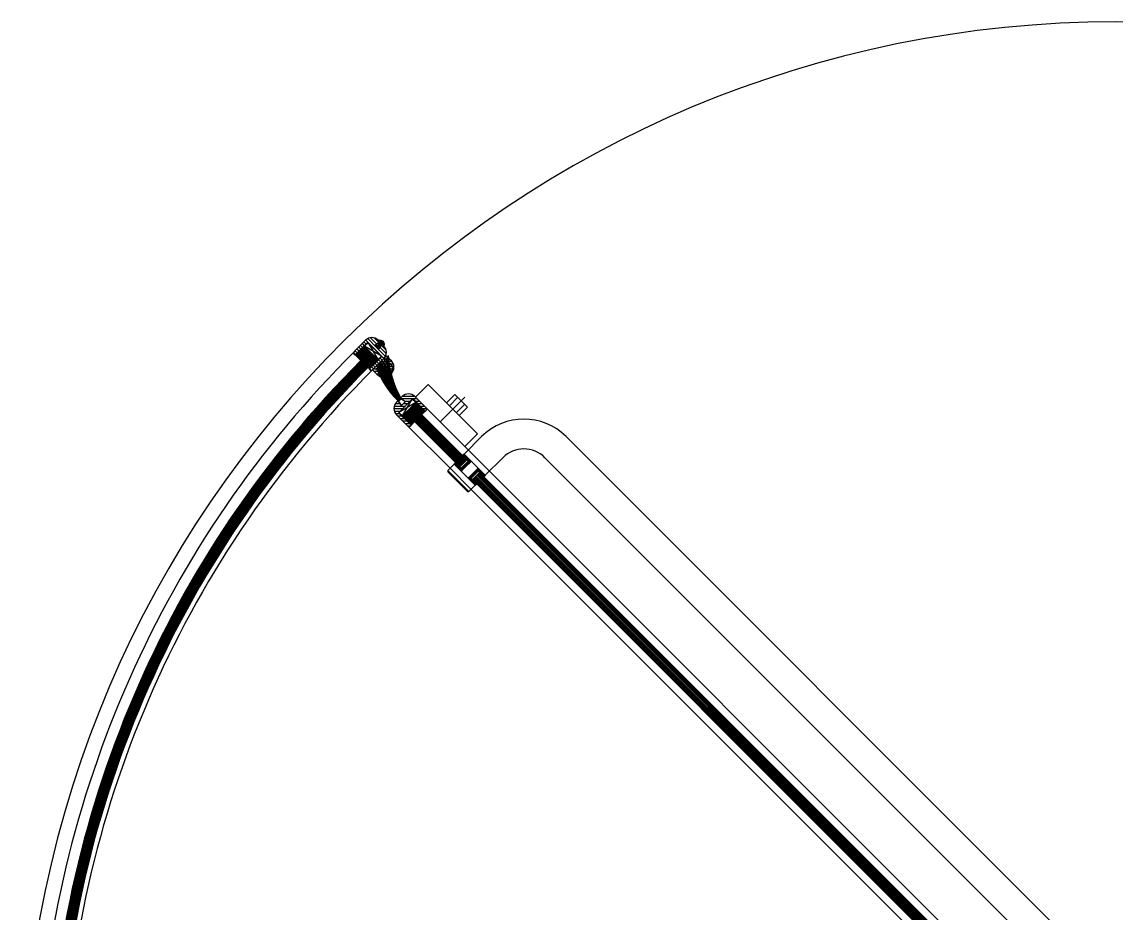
# Model space of a CAD drawing. Header units: inches. Extents: x -12530 to 36157, y 78659 to 110077.
# Drawn here: x -9844 to -8744, y 89773 to 90669 of the extents above; entities that cross this region are included whole.
import ezdxf

# ---------------------------------------------------------------- set-up
doc = ezdxf.new("R2010")
doc.units = ezdxf.units.IN
doc.header["$MEASUREMENT"] = 0
doc.layers.add('freecads.com', color=7, linetype='Continuous')

msp = doc.modelspace()

# ---------------------------------------------------------------- hatches: boundary and pattern name
at = {"layer": 'freecads.com'}
h = msp.add_hatch(dxfattribs=at)
h.set_pattern_fill('ANSI37', color=256, scale=10, angle=45.2356, style=0)
h.set_pattern_definition([(90.235611, (-20566.2061, 86451.0739), (-1.24998943, -0.00514022), []), (180.235611, (-20566.2061, 86451.0739), (0.00514022, -1.24998943), [])])
edge = h.paths.add_edge_path()
edge.add_line((-9486.6, 90341.5), (-9484.8, 90340.9))
edge.add_line((-9484.8, 90340.9), (-9484.5, 90341.8))
edge.add_line((-9484.5, 90341.8), (-9485.7, 90342.2))
edge.add_ellipse((-9485.6, 90342.5), major_axis=(-0.213, 0.211), ratio=1, start_angle=-0.2356, end_angle=114.822, ccw=False)
edge.add_line((-9485.8, 90342.7), (-9484.9, 90343.6))
edge.add_ellipse((-9484.7, 90343.4), major_axis=(-0.213, 0.211), ratio=1, start_angle=294.822, end_angle=359.7644, ccw=False)
edge.add_line((-9484.6, 90343.7), (-9483.2, 90343.2))
edge.add_line((-9483.2, 90343.2), (-9483, 90343.7))
edge.add_line((-9483, 90343.7), (-9483.9, 90344.1))
edge.add_ellipse((-9483.8, 90344.3), major_axis=(-0.213, 0.211), ratio=1, start_angle=-0.2356, end_angle=114.822, ccw=False)
edge.add_line((-9484, 90344.5), (-9482.9, 90345.6))
edge.add_ellipse((-9482.7, 90345.4), major_axis=(-0.213, 0.211), ratio=1, start_angle=269.7644, end_angle=359.7644, ccw=False)
edge.add_line((-9482.5, 90345.6), (-9480.3, 90343.4))
edge.add_ellipse((-9484.5, 90344.9), major_axis=(-3.16, 3.13), ratio=1, start_angle=205.7536, end_angle=333.7752)
edge.add_line((-9486, 90349.1), (-9483.8, 90346.9))
edge.add_ellipse((-9484, 90346.7), major_axis=(-0.213, 0.211), ratio=1, start_angle=179.7644, end_angle=269.7644, ccw=False)
edge.add_line((-9483.8, 90346.5), (-9484.8, 90345.4))
edge.add_ellipse((-9485, 90345.6), major_axis=(-0.213, 0.211), ratio=1, start_angle=64.7068, end_angle=179.7644, ccw=False)
edge.add_line((-9485.3, 90345.5), (-9485.6, 90346.4))
edge.add_line((-9485.6, 90346.4), (-9486.2, 90346.2))
edge.add_line((-9486.2, 90346.2), (-9485.7, 90344.8))
edge.add_ellipse((-9486, 90344.7), major_axis=(-0.213, 0.211), ratio=1, start_angle=179.7644, end_angle=244.7068, ccw=False)
edge.add_line((-9485.8, 90344.5), (-9486.6, 90343.6))
edge.add_ellipse((-9486.9, 90343.8), major_axis=(-0.213, 0.211), ratio=1, start_angle=64.7068, end_angle=179.7644, ccw=False)
edge.add_line((-9487.1, 90343.7), (-9487.6, 90344.9))
edge.add_line((-9487.6, 90344.9), (-9488.5, 90344.5))
edge.add_line((-9488.5, 90344.5), (-9487.8, 90342.7))
edge.add_ellipse((-9486, 90343.4), major_axis=(-1.42, 1.41), ratio=1, start_angle=64.7068, end_angle=114.822)
h = msp.add_hatch(dxfattribs=at)
h.set_pattern_fill('ANSI31', color=256, scale=20, angle=-135, style=0)
h.set_pattern_definition([(180, (-5263.6439, 91247.9494), (-4e-13, 2.5), [])])
h.paths.add_polyline_path([(-9458.4, 90283.3), (-9451.3, 90290.4), (-9438.8, 90277.9, 0.414214), (-9438.4, 90277.9), (-9437.9, 90278.4, 0.414214), (-9437.9, 90281.2), (-9449.2, 90292.5, 0.414214), (-9461.9, 90292.5), (-9463.3, 90291.2, 0.463455), (-9463.2, 90290.7), (-9458.6, 90287.4), (-9460.5, 90285.4)])
h.paths.add_polyline_path([(-9467.6, 90274.1), (-9456.3, 90262.8, 0.414214), (-9453.4, 90262.8), (-9452.9, 90263.3, 0.414214), (-9452.9, 90263.7), (-9465.5, 90276.2), (-9458.4, 90283.3), (-9460.5, 90285.4), (-9462.5, 90283.5), (-9465.8, 90288.1, 0.463455), (-9466.2, 90288.2), (-9467.6, 90286.8, 0.414214)])

# ---------------------------------------------------------------- linework, layer by layer
for p, q in [((-9510, 90337.8), (-9498.7, 90349.1)), ((-9496.6, 90346.9), (-9509.1, 90334.4)), ((-9500.1, 90343.4), (-9509.1, 90334.4)), ((-9505.6, 90342.2), (-9503.5, 90340)), ((-9503.8, 90343.9), (-9501.7, 90341.8)), ((-9502.1, 90345.7), (-9500, 90343.6)), ((-9501.7, 90341.8), (-9498.5, 90341.8)), ((-9501, 90331.2), (-9501, 90342.5)), ((-9500.5, 90343.1), (-9499.8, 90343.1)), ((-9500.3, 90347.5), (-9498.2, 90345.3)), ((-9494.4, 90337.7), (-9500.1, 90343.4)), ((-9496.2, 90346.6), (-9499.8, 90343.1)), ((-9499.8, 90343.1), (-9496.2, 90346.6)), ((-9499.8, 90332.4), (-9499.8, 90343.1)), ((-9499.8, 90343.1), (-9486.3, 90329.6)), ((-9482.8, 90333.2), (-9499.8, 90343.1)), ((-9498.5, 90349.2), (-9489.3, 90340)), ((-9498.5, 90333.6), (-9498.5, 90341.8)), ((-9482.4, 90332.8), (-9496.6, 90346.9)), ((-9496.5, 90350.7), (-9487.6, 90341.8)), ((-9482.8, 90333.2), (-9496.2, 90346.6)), ((-9496.2, 90346.6), (-9486.3, 90329.6)), ((-9493.8, 90351.6), (-9487.5, 90345.2)), ((-9490.2, 90351.4), (-9485.4, 90346.7)), ((-9484.7, 90347.3), (-9489.3, 90343.9)), ((-9489.3, 90343.9), (-9485.4, 90340.1)), ((-9487.6, 90344.9), (-9488.5, 90344.5)), ((-9488.5, 90344.5), (-9487.8, 90342.7)), ((-9487.1, 90343.7), (-9487.6, 90344.9)), ((-9487.6, 90341.8), (-9478.7, 90332.9)), ((-9485.8, 90344.5), (-9486.6, 90343.6)), ((-9485.6, 90346.4), (-9486.2, 90346.2)), ((-9486.2, 90346.2), (-9485.7, 90344.8)), ((-9486, 90349.1), (-9483.8, 90346.9)), ((-9486, 90349.1), (-9484.6, 90347.7)), ((-9485.8, 90342.7), (-9484.9, 90343.6)), ((-9485.3, 90345.5), (-9485.6, 90346.4)), ((-9485.4, 90340.1), (-9482.1, 90344.7)), ((-9483.8, 90346.5), (-9484.8, 90345.4)), ((-9484.6, 90343.7), (-9483.2, 90343.2)), ((-9484.1, 90341.9), (-9477.8, 90335.5)), ((-9484, 90344.5), (-9482.9, 90345.6)), ((-9483, 90343.7), (-9483.9, 90344.1)), ((-9483.2, 90343.2), (-9483, 90343.7)), ((-9482.7, 90343.9), (-9477.9, 90339.2)), ((-9482.5, 90345.6), (-9480.3, 90343.4)), ((-9481.7, 90344.8), (-9480.3, 90343.4)), ((-9510.6, 90336.5), (-9508.8, 90334.7)), ((-9509.5, 90334.4), (-9510, 90334.9)), ((-9509.1, 90338.6), (-9507, 90336.5)), ((-9509.1, 90334.4), (-9503.4, 90328.8)), ((-9509, 90334.3), (-9497.8, 90334.3)), ((-9508.5, 90333.8), (-9508.5, 90335)), ((-9508, 90335.6), (-9496.6, 90335.6)), ((-9507.7, 90333.1), (-9499.1, 90333.1)), ((-9507.4, 90340.4), (-9505.3, 90338.3)), ((-9507.3, 90332.6), (-9507.3, 90336.3)), ((-9506.7, 90336.8), (-9495.3, 90336.8)), ((-9506.5, 90331.8), (-9500.4, 90331.8)), ((-9506, 90331.3), (-9506, 90337.5)), ((-9505.5, 90338.1), (-9494.8, 90338.1)), ((-9504.8, 90330.1), (-9504.8, 90338.8)), ((-9504.2, 90339.3), (-9496, 90339.3)), ((-9503.5, 90328.8), (-9503.5, 90340)), ((-9503.4, 90328.8), (-9494.4, 90337.7)), ((-9503, 90340.6), (-9497.3, 90340.6)), ((-9502.3, 90329.9), (-9502.3, 90341.3)), ((-9497.3, 90334.9), (-9497.3, 90340.6)), ((-9496, 90336.1), (-9496, 90339.3)), ((-9494.9, 90320.3), (-9482.4, 90332.8)), ((-9494.8, 90337.3), (-9494.8, 90338.1)), ((-9487.3, 90330.6), (-9494.4, 90337.7)), ((-9491.7, 90319.3), (-9477.6, 90333.4)), ((-9480.3, 90330.7), (-9491.6, 90319.4)), ((-9489.3, 90340), (-9480.2, 90330.8)), ((-9486.3, 90329.6), (-9482.8, 90333.2)), ((-9484, 90331.2), (-9481.9, 90329.1)), ((-9478.1, 90332.9), (-9477, 90332.9)), ((-9477.6, 90333.4), (-9473.2, 90329)), ((-9505.2, 90330.6), (-9501.6, 90330.6)), ((-9504, 90329.3), (-9502.9, 90329.3)), ((-9496.4, 90321.7), (-9487.3, 90330.6)), ((-9494.9, 90320.3), (-9496.4, 90321.7)), ((-9496.3, 90321.8), (-9493.4, 90321.8)), ((-9496, 90321.3), (-9496, 90322.1)), ((-9495.2, 90320.6), (-9494.7, 90320.6)), ((-9495, 90323.1), (-9492.2, 90323.1)), ((-9486, 90329.3), (-9494.9, 90320.3)), ((-9494.5, 90319.4), (-9494.9, 90319.9)), ((-9494.8, 90320.5), (-9494.8, 90323.3)), ((-9494.7, 90320.6), (-9492.9, 90318.8)), ((-9493.7, 90324.3), (-9490.9, 90324.3)), ((-9493.5, 90321.7), (-9493.5, 90324.5)), ((-9492.9, 90322.4), (-9490.8, 90320.2)), ((-9492.5, 90325.6), (-9489.7, 90325.6)), ((-9492.3, 90323), (-9492.3, 90325.8)), ((-9491.2, 90326.8), (-9488.4, 90326.8)), ((-9491.1, 90324.1), (-9489, 90322)), ((-9491, 90324.2), (-9491, 90327)), ((-9490.6, 90320.4), (-9481.4, 90320.4)), ((-9489.9, 90328.1), (-9487.2, 90328.1)), ((-9489.8, 90325.5), (-9489.8, 90328.2)), ((-9489.3, 90325.9), (-9487.2, 90323.8)), ((-9488.7, 90329.3), (-9486, 90329.3)), ((-9488.5, 90326.7), (-9488.5, 90329.5)), ((-9488.1, 90322.9), (-9480.3, 90322.9)), ((-9487.6, 90327.7), (-9485.5, 90325.5)), ((-9487.4, 90330.6), (-9487.3, 90330.6)), ((-9487.3, 90328), (-9487.3, 90330.6)), ((-9487.3, 90330.6), (-9486, 90329.3)), ((-9486, 90329.2), (-9486, 90329.3)), ((-9485.8, 90329.4), (-9483.7, 90327.3)), ((-9485.6, 90325.4), (-9470.8, 90325.4)), ((-9484.2, 90315.5), (-9473.6, 90326.1)), ((-9484.2, 90326.1), (-9473.6, 90315.5)), ((-9483.1, 90327.9), (-9472.1, 90327.9)), ((-9480.6, 90330.4), (-9474.5, 90330.4)), ((-9477.5, 90322.9), (-9470.3, 90322.9)), ((-9476.4, 90320.4), (-9470.4, 90320.4)), ((-9487.3, 90314.9), (-9491.7, 90319.3)), ((-9490.3, 90317.9), (-9471.1, 90317.9)), ((-9487.8, 90315.4), (-9472.7, 90315.4)), ((-9484.4, 90312.9), (-9476.1, 90312.9)), ((-9448.5, 90291.8), (-9435.8, 90304.5)), ((-9435.8, 90304.5), (-9386.3, 90255)), ((-9465.1, 90276.6), (-9451.7, 90290)), ((-9461.6, 90273.1), (-9451.7, 90290)), ((-9451.7, 90290), (-9448.1, 90286.5)), ((-9399, 90242.3), (-9448.5, 90291.8)), ((-9408.9, 90294.6), (-9417.4, 90286.1)), ((-9408.9, 90294.6), (-9396.2, 90281.9)), ((-9448.1, 90286.5), (-9465.1, 90276.6)), ((-9461.6, 90273.1), (-9465.1, 90276.6)), ((-9465.1, 90276.6), (-9461.6, 90273.1)), ((-9448.1, 90286.5), (-9461.6, 90273.1)), ((-9452, 90282.6), (-9457.7, 90276.9)), ((-9403.2, 90222.5), (-9457.7, 90276.9)), ((-9457.7, 90276.9), (-9457.7, 90275.5)), ((-9402.5, 90223.2), (-9457, 90277.7)), ((-9401.8, 90223.9), (-9456.3, 90278.4)), ((-9401.1, 90224.6), (-9455.6, 90279.1)), ((-9400.4, 90225.3), (-9454.9, 90279.8)), ((-9399.7, 90226), (-9454.1, 90280.5)), ((-9399, 90226.7), (-9453.4, 90281.2)), ((-9398.3, 90227.4), (-9452.7, 90281.9)), ((-9397.6, 90228.2), (-9452, 90282.6)), ((-9450.6, 90282.6), (-9452, 90282.6)), ((-9450.6, 90282.6), (-9447.1, 90286.1)), ((-9442.3, 90274.3), (-9450.6, 90282.6)), ((-9396.9, 90228.9), (-9450.6, 90282.6)), ((-9450.2, 90283), (-9443.9, 90283)), ((-9449.9, 90283.3), (-9449.9, 90281.9)), ((-9449.7, 90281.7), (-9442.7, 90281.7)), ((-9449, 90284.2), (-9445.2, 90284.2)), ((-9448.7, 90284.6), (-9448.7, 90280.7)), ((-9448.5, 90280.5), (-9441.4, 90280.5)), ((-9447.7, 90285.5), (-9446.4, 90285.5)), ((-9447.4, 90285.8), (-9447.4, 90279.4)), ((-9447.2, 90279.2), (-9440.2, 90279.2)), ((-9447.1, 90286.1), (-9438.8, 90277.9)), ((-9446.2, 90285.2), (-9446.2, 90278.2)), ((-9446, 90278), (-9438.9, 90278)), ((-9444.9, 90284), (-9444.9, 90276.9)), ((-9444.7, 90276.7), (-9440, 90276.7)), ((-9443.7, 90282.7), (-9443.7, 90275.7)), ((-9442.4, 90281.5), (-9442.4, 90274.4)), ((-9438.8, 90277.9), (-9442.3, 90274.3)), ((-9441.2, 90280.2), (-9441.2, 90275.5)), ((-9439.9, 90279), (-9439.9, 90276.8)), ((-9437.9, 90281.2), (-9395.5, 90238.8)), ((-9396.2, 90281.9), (-9404.7, 90273.4)), ((-9457.7, 90275.5), (-9461.2, 90272)), ((-9461.2, 90272.1), (-9461.2, 90271.9)), ((-9461.2, 90272), (-9452.9, 90263.7)), ((-9460.9, 90271.7), (-9453.9, 90271.7)), ((-9460.2, 90273), (-9455.1, 90273)), ((-9459.9, 90273.3), (-9459.9, 90270.7)), ((-9459.7, 90270.5), (-9452.6, 90270.5)), ((-9459, 90274.2), (-9456.4, 90274.2)), ((-9458.7, 90274.6), (-9458.7, 90269.4)), ((-9458.4, 90269.2), (-9451.4, 90269.2)), ((-9449.4, 90267.3), (-9457.7, 90275.5)), ((-9457.7, 90275.5), (-9457.6, 90275.5)), ((-9457.7, 90275.5), (-9403.9, 90221.8)), ((-9457.4, 90275.3), (-9457.4, 90268.2)), ((-9457.2, 90268), (-9450.1, 90268)), ((-9456.2, 90274), (-9456.2, 90266.9)), ((-9455.9, 90266.7), (-9450, 90266.7)), ((-9454.9, 90272.8), (-9454.9, 90265.7)), ((-9454.7, 90265.5), (-9451.2, 90265.5)), ((-9453.7, 90271.5), (-9453.7, 90264.4)), ((-9452.9, 90263.7), (-9449.4, 90267.3)), ((-9452.4, 90270.3), (-9452.4, 90264.3)), ((-9451.2, 90269), (-9451.2, 90265.5)), ((-9449.9, 90267.8), (-9449.9, 90266.8)), ((-9443.5, 90275.5), (-9441.2, 90275.5)), ((-9413.8, 90220.4), (-9456.3, 90262.8)), ((-9453.4, 90264.2), (-9452.5, 90264.2)), ((-9386.3, 90255), (-9399, 90242.3)), ((-9399.7, 90234.5), (-9382, 90252.2)), ((-9297.2, 90252.2), (-8684.1, 89639.1)), ((-9399.7, 90234.5), (-9401.1, 90233.1)), ((-9401.1, 90233.1), (-9394, 90226)), ((-9400.9, 90232.9), (-9400.9, 90233.3)), ((-9398.7, 90233.6), (-9400.7, 90233.6)), ((-9397.7, 90232.6), (-9400.6, 90232.6)), ((-9399.9, 90231.9), (-9399.9, 90234.3)), ((-9378.5, 90213.3), (-9399.7, 90234.5)), ((-9392.6, 90227.4), (-9399.7, 90234.5)), ((-9398.9, 90230.9), (-9398.9, 90233.8)), ((-9397.9, 90229.9), (-9397.9, 90232.8)), ((-9396.9, 90228.9), (-9396.9, 90231.8)), ((-9409.6, 90224.6), (-9416, 90218.3)), ((-9409.6, 90224.6), (-9416, 90218.3)), ((-9409.6, 90224.6), (-9408.2, 90226)), ((-9402.5, 90217.5), (-9409.6, 90224.6)), ((-9388.4, 90203.4), (-9409.6, 90224.6)), ((-9409.5, 90224.5), (-9409.5, 90224.7)), ((-9407.1, 90225), (-9409.2, 90225)), ((-9406.1, 90224), (-9409, 90224)), ((-9408.5, 90223.5), (-9408.5, 90225.7)), ((-9408.1, 90226), (-9408.2, 90226)), ((-9408.2, 90226), (-9401.1, 90219)), ((-9405.1, 90223), (-9408, 90223)), ((-9407.5, 90222.5), (-9407.5, 90225.4)), ((-9404.1, 90222), (-9407, 90222)), ((-9406.5, 90221.5), (-9406.5, 90224.4)), ((-9403.1, 90221), (-9406, 90221)), ((-9405.5, 90220.5), (-9405.5, 90223.4)), ((-9404.5, 90219.5), (-9404.5, 90222.4)), ((-9403.9, 90221.8), (-9396.9, 90228.9)), ((-9403.5, 90218.5), (-9403.5, 90221.4)), ((-9395.5, 90227.4), (-9402.5, 90220.4)), ((-9402.5, 90217.5), (-9392.6, 90227.4)), ((-9402.2, 90220.1), (-9402.2, 90220.7)), ((-9398.8, 90221.3), (-9401.6, 90221.3)), ((-9401.2, 90219.1), (-9401.2, 90221.7)), ((-9401.1, 90219), (-9394, 90226)), ((-9397.8, 90222.3), (-9400.6, 90222.3)), ((-9400.2, 90219.8), (-9400.2, 90222.7)), ((-9396.7, 90231.6), (-9399.6, 90231.6)), ((-9396.8, 90223.3), (-9399.6, 90223.3)), ((-9399.2, 90220.8), (-9399.2, 90223.7)), ((-9395.7, 90230.6), (-9398.6, 90230.6)), ((-9395.8, 90224.3), (-9398.6, 90224.3)), ((-9398.2, 90221.8), (-9398.2, 90224.7)), ((-9394.7, 90229.6), (-9397.6, 90229.6)), ((-9394.8, 90225.3), (-9397.6, 90225.3)), ((-9397.2, 90222.8), (-9397.2, 90225.7)), ((-9393.7, 90228.6), (-9396.6, 90228.6)), ((-9394.3, 90226.3), (-9396.6, 90226.3)), ((-9396.2, 90223.8), (-9396.2, 90226.7)), ((-9395.9, 90227.9), (-9395.9, 90230.8)), ((-9392.7, 90227.6), (-9395.6, 90227.6)), ((-9395.3, 90227.3), (-9395.6, 90227.3)), ((-9394, 90226), (-9395.5, 90227.4)), ((-9395.2, 90224.8), (-9395.2, 90227.2)), ((-9394.9, 90226.9), (-9394.9, 90229.8)), ((-9393.5, 90226.6), (-9394.6, 90226.6)), ((-9394.2, 90225.8), (-9394.2, 90226.2)), ((-9394, 90226), (-9392.6, 90227.4)), ((-9393.9, 90226.1), (-9393.9, 90228.8)), ((-9392.9, 90227.1), (-9392.9, 90227.8)), ((-9392.6, 90227.4), (-9385.6, 90220.4)), ((-9360.8, 90231), (-9378.5, 90213.3)), ((-8705.3, 89617.9), (-9318.4, 90231)), ((-9416, 90218.3), (-9416, 90216.8)), ((-9416, 90218.3), (-9394.8, 90197)), ((-9416, 90216.8), (-9396.2, 90197)), ((-9402.1, 90220), (-9405, 90220)), ((-9401.1, 90219), (-9404, 90219)), ((-9402.1, 90218), (-9403, 90218)), ((-9402.5, 90217.6), (-9402.5, 90220.4)), ((-9402.5, 90220.4), (-9401.1, 90219)), ((-9401.1, 90219), (-9402.5, 90217.5)), ((-9395.5, 90210.5), (-9402.5, 90217.5)), ((-9399.8, 90220.3), (-9402.4, 90220.3)), ((-9401.5, 90218.6), (-9401.5, 90219.4)), ((-9400.8, 90219.3), (-9401.4, 90219.3)), ((-9385.6, 90220.4), (-9395.5, 90210.5)), ((-9394, 90211.9), (-9395.5, 90210.5)), ((-9395.5, 90210.5), (-9388.4, 90203.4)), ((-9393.1, 90211), (-9395, 90211)), ((-9392.1, 90210), (-9395, 90210)), ((-9394.5, 90209.5), (-9394.5, 90211.4)), ((-9394, 90211.9), (-9387, 90219)), ((-9392.6, 90210.5), (-9394, 90211.9)), ((-9387, 90204.8), (-9394, 90211.9)), ((-9390.8, 90212.3), (-9393.7, 90212.3)), ((-9393.5, 90208.5), (-9393.5, 90211.4)), ((-9391.8, 90211.3), (-9393.4, 90211.3)), ((-9393.2, 90211.1), (-9393.2, 90212.7)), ((-9389.8, 90213.3), (-9392.7, 90213.3)), ((-9385.6, 90217.5), (-9392.6, 90210.5)), ((-9392.5, 90207.5), (-9392.5, 90210.4)), ((-9392.2, 90210.9), (-9392.2, 90213.7)), ((-9388.8, 90214.3), (-9391.7, 90214.3)), ((-9391.2, 90209.1), (-9384.1, 90216.1)), ((-9391.2, 90211.9), (-9391.2, 90214.7)), ((-9387.8, 90215.3), (-9390.7, 90215.3)), ((-8807.9, 89627.1), (-9390.5, 90209.8)), ((-9390.2, 90212.9), (-9390.2, 90215.7)), ((-8807.1, 89627.8), (-9389.8, 90210.5)), ((-9386.8, 90216.3), (-9389.7, 90216.3)), ((-9389.2, 90213.9), (-9389.2, 90216.7)), ((-8806.4, 89628.5), (-9389.1, 90211.2)), ((-9385.8, 90217.3), (-9388.7, 90217.3)), ((-8805.7, 89629.2), (-9388.4, 90211.9)), ((-9388.2, 90214.9), (-9388.2, 90217.7)), ((-9386.3, 90218.3), (-9387.7, 90218.3)), ((-8805, 89629.9), (-9387.7, 90212.6)), ((-9387.2, 90215.9), (-9387.2, 90218.7)), ((-9387, 90219), (-9385.6, 90220.4)), ((-9387, 90219), (-9385.6, 90217.5)), ((-9379.9, 90211.9), (-9387, 90219)), ((-8804.3, 89630.7), (-9387, 90213.3)), ((-9386.9, 90218.9), (-9386.9, 90219)), ((-9383.7, 90218.6), (-9386.6, 90218.6)), ((-9384.7, 90219.6), (-9386.4, 90219.6)), ((-8803.6, 89631.4), (-9386.3, 90214)), ((-9386.2, 90216.9), (-9386.2, 90218.2)), ((-9385.9, 90217.9), (-9385.9, 90220)), ((-9385.6, 90220.4), (-9378.5, 90213.3)), ((-9382.7, 90217.6), (-9385.6, 90217.6)), ((-8802.9, 89632.1), (-9385.6, 90214.7)), ((-9384.9, 90216.9), (-9384.9, 90219.8)), ((-8802.2, 89632.8), (-9384.9, 90215.4)), ((-9381.7, 90216.6), (-9384.6, 90216.6)), ((-8801.5, 89633.5), (-9384.1, 90216.1)), ((-9383.9, 90215.9), (-9383.9, 90218.8)), ((-9380.7, 90215.6), (-9383.6, 90215.6)), ((-9382.9, 90214.9), (-9382.9, 90217.8)), ((-9379.7, 90214.6), (-9382.6, 90214.6)), ((-9381.9, 90213.9), (-9381.9, 90216.8)), ((-9378.7, 90213.6), (-9381.6, 90213.6)), ((-9380.9, 90212.9), (-9380.9, 90215.8)), ((-9379.2, 90212.6), (-9380.6, 90212.6)), ((-9379.9, 90211.9), (-9379.9, 90214.8)), ((-9378.5, 90213.3), (-9379.9, 90211.9)), ((-9378.9, 90212.9), (-9378.9, 90213.8)), ((-9374.2, 90217.5), (-8800.1, 89643.4)), ((-9394.8, 90197), (-9388.4, 90203.4)), ((-9391.1, 90209), (-9394, 90209)), ((-9390.1, 90208), (-9393, 90208)), ((-8818.5, 89625), (-9392.6, 90199.2)), ((-9389.1, 90207), (-9392, 90207)), ((-9391.5, 90206.5), (-9391.5, 90209.4)), ((-9391.2, 90209.1), (-8808.6, 89626.4)), ((-9388.1, 90206), (-9391, 90206)), ((-9390.5, 90205.5), (-9390.5, 90208.4)), ((-9387.1, 90205), (-9390, 90205)), ((-9389.5, 90204.5), (-9389.5, 90207.4)), ((-9387.8, 90204), (-9389, 90204)), ((-9388.5, 90203.5), (-9388.5, 90206.4)), ((-9388.4, 90203.4), (-9387, 90204.8)), ((-9387.5, 90204.3), (-9387.5, 90205.4)), ((-9396.2, 90197), (-9394.8, 90197))]:
    msp.add_line(p, q, dxfattribs=at)
at = {"layer": 'freecads.com', "ltscale": 20}
msp.add_line((-9423.7, 90267), (-9399, 90291.8), dxfattribs=at)
at = {"layer": 'freecads.com', "ltscale": 10}
for p, q in [((-9406.1, 90291.8), (-9414.5, 90283.3)), ((-9399, 90284.7), (-9407.5, 90276.2)), ((-9395.5, 90238.8), (-9374.2, 90217.5)), ((-9413.8, 90220.4), (-9392.6, 90199.2))]:
    msp.add_line(p, q, dxfattribs=at)
at = {"layer": 'freecads.com'}
msp.add_lwpolyline([(-9486.6, 90341.5), (-9484.8, 90340.9), (-9484.5, 90341.8), (-9485.7, 90342.2)], dxfattribs=at)
msp.add_lwpolyline([(-9462.5, 90283.5), (-9465.8, 90288.1, 0.463455), (-9466.2, 90288.2), (-9467.6, 90286.8, 0.414214), (-9467.6, 90274.1), (-9456.3, 90262.8, 0.414214), (-9453.4, 90262.8), (-9452.9, 90263.3, 0.414214), (-9452.9, 90263.7), (-9465.5, 90276.2), (-9451.3, 90290.4), (-9438.8, 90277.9, 0.414214), (-9438.4, 90277.9), (-9437.9, 90278.4, 0.414214), (-9437.9, 90281.2), (-9449.2, 90292.5, 0.414214), (-9461.9, 90292.5), (-9463.3, 90291.2, 0.463455), (-9463.2, 90290.7), (-9458.6, 90287.4)], format="xyb", close=True, dxfattribs=at)
at = {"layer": 'freecads.com', "ltscale": 2}
msp.add_lwpolyline([(-9462.6, 90284.1, 0.443716), (-9461.9, 90284.1), (-9459.1, 90286.8, 0.443716), (-9459.2, 90287.5), (-9462.3, 90290.1, 0.385314), (-9463, 90290.1), (-9465.1, 90287.9, 0.385314), (-9465.2, 90287.2)], format="xyb", close=True, dxfattribs=at)
at = {"layer": 'freecads.com'}
for radius in [7, 2.5]:
    msp.add_circle((-9478.9, 90320.8), radius, dxfattribs=at)
for centre, radius, start, end in [((-8744.2, 89569.1), 1100, 0.3125, 179.6875), ((-9492.3, 90342.7), 9, 45, 135), ((-9484.8, 90347.5), 0.3, 305.5377, 45), ((-9481.9, 90344.5), 0.3, 45, 144.4623), ((-9486.7, 90337), 9, 315, 45), ((-8744.2, 89569.1), 1085, 134.8944, 177.3058), ((-8744.2, 89569.1), 1074, 134.3065, 177.9724), ((-8744.2, 89569.1), 1073, 134.3058, 177.9705), ((-8744.2, 89569.1), 1072, 134.3052, 177.9686), ((-8744.2, 89569.1), 1071, 134.3045, 177.9667), ((-8744.2, 89569.1), 1070, 134.3039, 177.9648), ((-8744.2, 89569.1), 1069, 134.3032, 177.9629), ((-8744.2, 89569.1), 1068, 134.3026, 177.961), ((-8744.2, 89569.1), 1067, 134.3019, 177.959), ((-8744.2, 89569.1), 1066, 134.3013, 177.9571), ((-8744.2, 89569.1), 1065, 134.3006, 177.9552), ((-9508.6, 90336.3), 2, 135, 225), ((-9509.3, 90334.6), 0.3, 225, 315), ((-9378.9, 90342.7), 100.2, 186.6304, 211.7834), ((-9377.2, 90340.9), 100.2, 184.8025, 210.3256), ((-9375.8, 90339.6), 100.2, 183.3461, 209.1851), ((-8744.2, 89569.1), 1064, 134.2999, 177.9533), ((-9494.7, 90320.1), 0.3, 135, 225), ((-9395.1, 90358.9), 100.2, 201.9149, 224.8868), ((-9480.2, 90322), 10, 225, 45), ((-9392.8, 90356.6), 100.2, 199.9059, 223.1657), ((-9390.8, 90354.6), 100.2, 198.0985, 221.5396), ((-9388.6, 90352.3), 100.2, 196.0225, 219.7002), ((-9386.6, 90350.4), 100.2, 194.2094, 218.1192), ((-9384.7, 90348.5), 100.2, 192.3614, 216.533), ((-9478.9, 90320.8), 3, 135, 45), ((-9382.7, 90346.5), 100.2, 190.4744, 214.9402), ((-9380.7, 90344.5), 100.2, 188.4785, 213.286), ((-8744.2, 89569.1), 1059, 134.8918, 177.2396), ((-9493, 90320.8), 2, 225, 315), ((-9339.6, 90209.8), 60, 45, 135), ((-9339.6, 90209.8), 30, 45, 135)]:
    msp.add_arc(centre, radius, start, end, dxfattribs=at)
at = {"layer": 'freecads.com', "extrusion": (0, 0, -1)}
for centre, major_axis, start_param, end_param in [((-9486, 90343.4), (-1.42, 1.41), 4.279163, 5.153839), ((-9486.9, 90343.8), (-0.213, 0.211), 3.145705, 5.153839), ((-9484.5, 90344.9), (-3.16, 3.13), 0.45771, 2.692107), ((-9485.6, 90342.5), (-0.213, 0.211), 4.279163, 6.287297), ((-9486, 90344.7), (-0.213, 0.211), 2.012246, 3.145705), ((-9485, 90345.6), (-0.213, 0.211), 3.145705, 5.153839), ((-9484.7, 90343.4), (-0.213, 0.211), 0.004112, 1.137571), ((-9483.8, 90344.3), (-0.213, 0.211), 4.279163, 6.287297), ((-9484, 90346.7), (-0.213, 0.211), 1.574909, 3.145705), ((-9482.7, 90345.4), (-0.213, 0.211), 0.004112, 1.574909)]:
    msp.add_ellipse(centre, major_axis=major_axis, ratio=1, start_param=start_param, end_param=end_param, dxfattribs=at)

doc.saveas('drawing.dxf')
